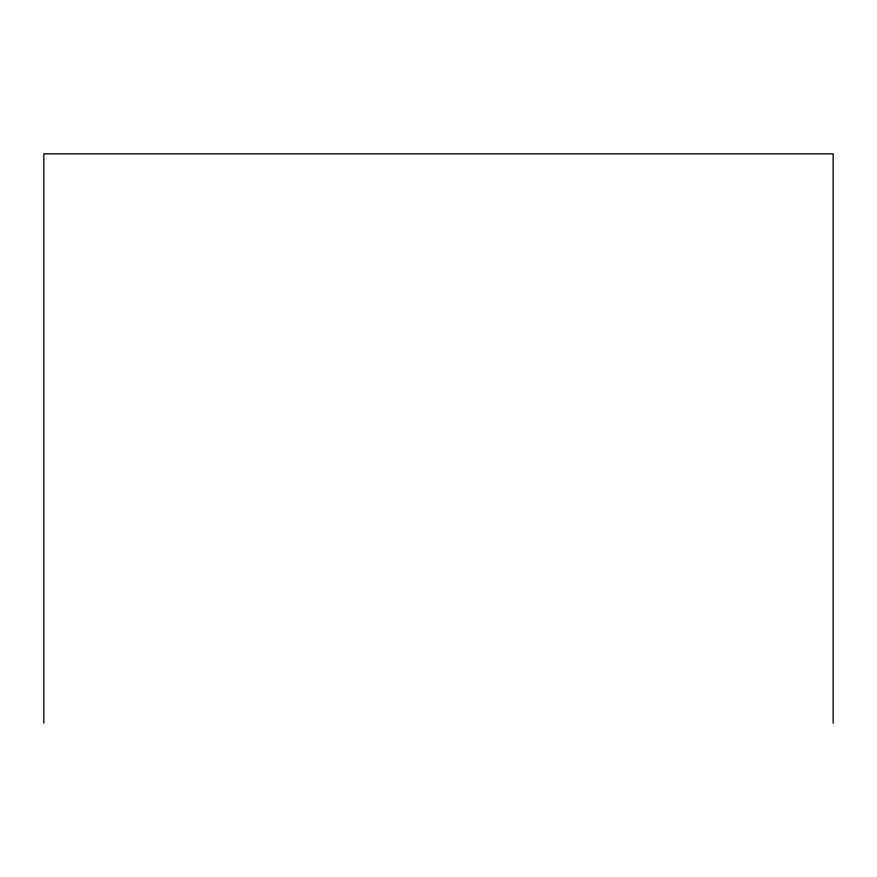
<?xml version="1.0" encoding="UTF-8"?>
<svg xmlns="http://www.w3.org/2000/svg" width="877" height="877" viewBox="0 0 877 877"><rect width="100%" height="100%" fill="white"/><g stroke="black" fill="none" stroke-linecap="round" stroke-linejoin="round"><path stroke-width="1.32" d="M833.15 723.174L833.15 153.826L43.85 153.826L43.85 723.174"/></g></svg>
